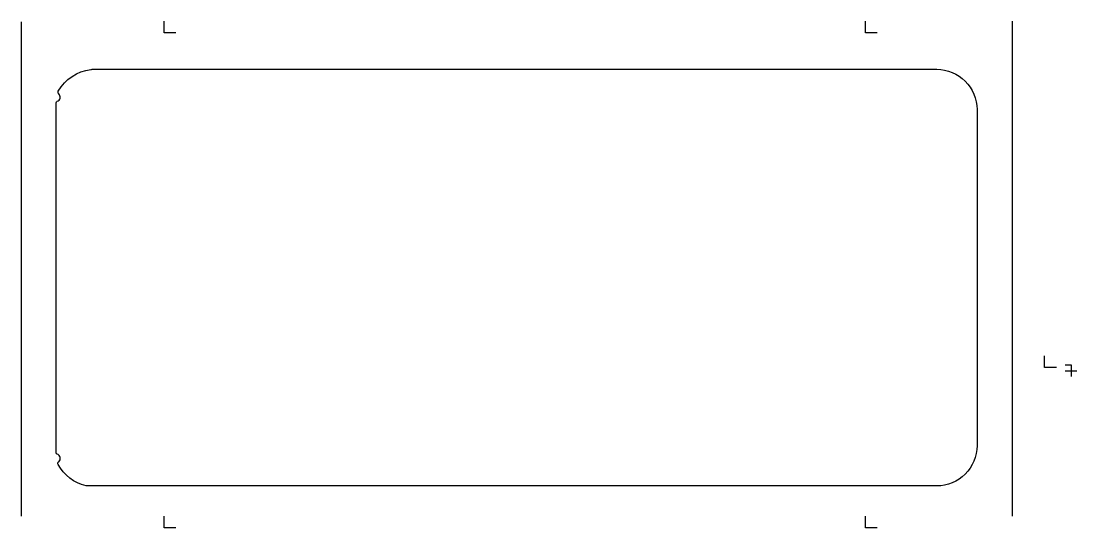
# Model space of a CAD drawing. Header units: millimetres. Extents: x 5239 to 5419, y 1604 to 1690.
import ezdxf

# ---------------------------------------------------------------- set-up
doc = ezdxf.new("R2010")
doc.units = ezdxf.units.MM
doc.layers.add('D601', color=1, linetype='Continuous', lineweight=25)
doc.layers.add('D602', color=5, linetype='Continuous', lineweight=25)

msp = doc.modelspace()

# ---------------------------------------------------------------- linework, layer by layer
at = {"layer": 'D601', "color": 3}
for p, q in [((5239.11, 1689.93), (5239.14, 1605.89)), ((5407.51, 1690.03), (5407.51, 1605.89)), ((5416.53, 1631.6), (5417.53, 1631.6)), ((5417.53, 1631.6), (5417.53, 1629.6)), ((5416.53, 1630.6), (5418.53, 1630.6))]:
    msp.add_line(p, q, dxfattribs=at)
for points in [[(5265.43, 1688.01), (5263.43, 1688.01), (5263.43, 1690.01)], [(5384.6, 1688.03), (5382.6, 1688.03), (5382.6, 1690.03)], [(5415.04, 1631.13), (5413.04, 1631.13), (5413.04, 1633.13)], [(5265.43, 1603.87), (5263.43, 1603.87), (5263.43, 1605.87)], [(5384.6, 1603.89), (5382.6, 1603.89), (5382.6, 1605.89)]]:
    msp.add_lwpolyline(points, dxfattribs=at)
at = {"layer": 'D602', "color": 3}
msp.add_lwpolyline([(5257.68, 1681.83), (5269.67, 1681.83), (5376.63, 1681.83), (5388.6, 1681.83), (5394.71, 1681.83, -0.414214), (5401.56, 1674.98), (5401.56, 1617.85, -0.414214), (5394.71, 1611), (5250.57, 1611, -0.054015), (5250.14, 1611.04, -0.223329), (5245.42, 1614.67, -0.356126), (5245.5, 1615.13, 0.608668), (5245.25, 1616.41, -0.41177), (5245.08, 1616.61), (5245.08, 1676.11, -0.24358), (5245.26, 1676.4, 0.581405), (5245.5, 1677.64, -0.301431), (5245.43, 1678.13, -0.236994), (5250.96, 1681.81, -0.030486), (5251.2, 1681.83)], format="xyb", close=True, dxfattribs=at)

doc.saveas('drawing.dxf')
